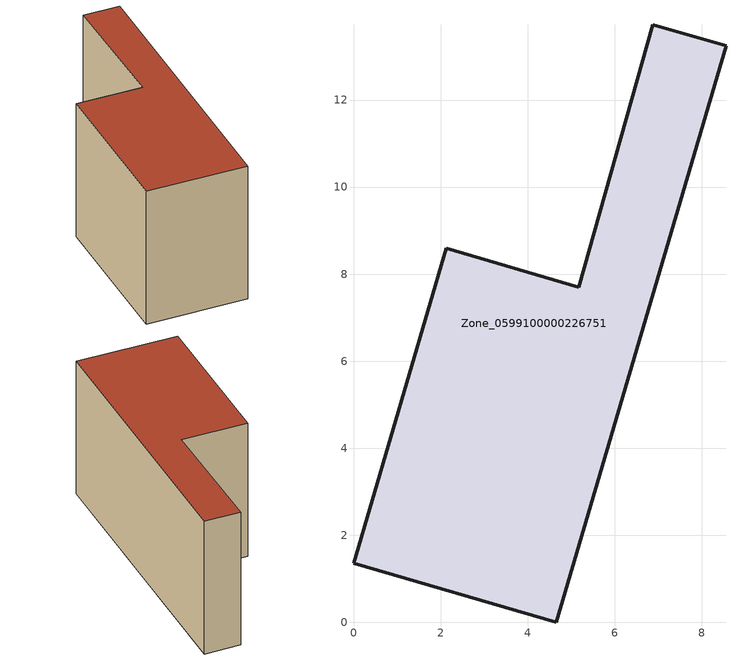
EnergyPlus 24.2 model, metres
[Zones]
Zone_0599100000226751
 floor ground (C_G): 0,1.36 2.13,8.59 5.18,7.7 6.88,13.73 8.56,13.25 4.66,0 z0
 wall outside (C_F): 2.13,8.59 0,1.36 4.66,0 8.56,13.25 6.88,13.73 5.18,7.7 2.13,8.59 z0:6.95
 roof outside (C_R): 8.56,13.25 6.88,13.73 5.18,7.7 2.13,8.59 0,1.36 4.66,0 z6.95
[BUILDING]
Pand.0599100000226751: North Axis=0; Terrain=City; Loads Convergence Tolerance Value=0.04; Temperature Convergence Tolerance Value=0.4; Solar Distribution=FullExterior; Maximum Number of Warmup Days=25; Minimum Number of Warmup Days=1
[Site:Location]
Rotterdam.The.Hague.AP_ZH_NLD Design_Conditions: Latitude=51.96; Longitude=4.45; Time Zone=1; Elevation=-4.5
[SITE:GROUNDTEMPERATURE:BUILDINGSURFACE]
18, 18, 18, 18, 18, 18, 18, 18, 18, 18, 18, 18
[MATERIAL] Thermal Absorptance=0.9; Solar Absorptance=0.7; Visible Absorptance=0.7
Name | Roughness | Thickness | Conductivity | Density | Specific Heat
G.TI.1946 | MediumSmooth | 0.15 | 1 | 540 | 1210
F.TI.1946 | Rough | 0.3 | 0.857143 | 1920 | 840
R.TI.1946 | MediumRough | 0.2 | 0.1 | 1500 | 1000
[CONSTRUCTION]
C_G: G.TI.1946
C_F: F.TI.1946
C_R: R.TI.1946
[ZONE]
Zone_0599100000226751: Type=1; Multiplier=1; Ceiling Height=Autocalculate; Volume=Autocalculate; Floor Area=autocalculate; Part of Total Floor Area=Yes
[ZONEINFILTRATION:DESIGNFLOWRATE]
Infil_Zone_0599100000226751: Zone or ZoneList or Space or SpaceList=Zone_0599100000226751; Schedule=AlwaysOn; Design Flow Rate Calculation Method=Flow/Area; Flow Rate per Floor Area=0.003; Constant Term Coefficient=1; Temperature Term Coefficient=0; Velocity Term Coefficient=0; Velocity Squared Term Coefficient=0
[HVACTEMPLATE:ZONE:IDEALLOADSAIRSYSTEM]
Zone_0599100000226751: Maximum Heating Supply Air Temperature=50; Minimum Cooling Supply Air Temperature=13; Maximum Heating Supply Air Humidity Ratio=0.0156; Minimum Cooling Supply Air Humidity Ratio=0.0077; Heating Limit=NoLimit; Cooling Limit=NoLimit; Dehumidification Control Type=ConstantSensibleHeatRatio; Cooling Sensible Heat Ratio=0.7; Dehumidification Setpoint=60; Humidification Control Type=None; Humidification Setpoint=30; Outdoor Air Method=None; Outdoor Air Flow Rate per Person=0.00944; Outdoor Air Flow Rate per Zone Floor Area=0; Outdoor Air Flow Rate per Zone=0; Demand Controlled Ventilation Type=None; Outdoor Air Economizer Type=NoEconomizer; Heat Recovery Type=None; Sensible Heat Recovery Effectiveness=0.7; Latent Heat Recovery Effectiveness=0.65
[ZONECONTROL:THERMOSTAT]
ThermostatControl_Zone_0599100000226751: Zone or ZoneList=Zone_0599100000226751; Control Type Schedule=DualSetpointControlType; Control 1=Thermostat_Zone_0599100000226751; Temperature Difference Between Cutout And Setpoint=0
[THERMOSTATSETPOINT:DUALSETPOINT]
Thermostat_Zone_0599100000226751: Heating Setpoint Temperature Schedule=HeatingSetpoint_Zone_0599100000226751; Cooling Setpoint Temperature Schedule=CoolingSetpoint_Zone_0599100000226751
[SCHEDULE:COMPACT]
HeatingSetpoint_Zone_0599100000226751: Through: 12/31, For: AllDays, Until: 24:00, 21
CoolingSetpoint_Zone_0599100000226751: Through: 12/31, For: AllDays, Until: 24:00, 24
DualSetpointControlType: Through: 12/31, For: AllDays, Until: 24:00, 4
AlwaysOn: Through: 12/31, For: AllDays, Until: 24:00, 1
